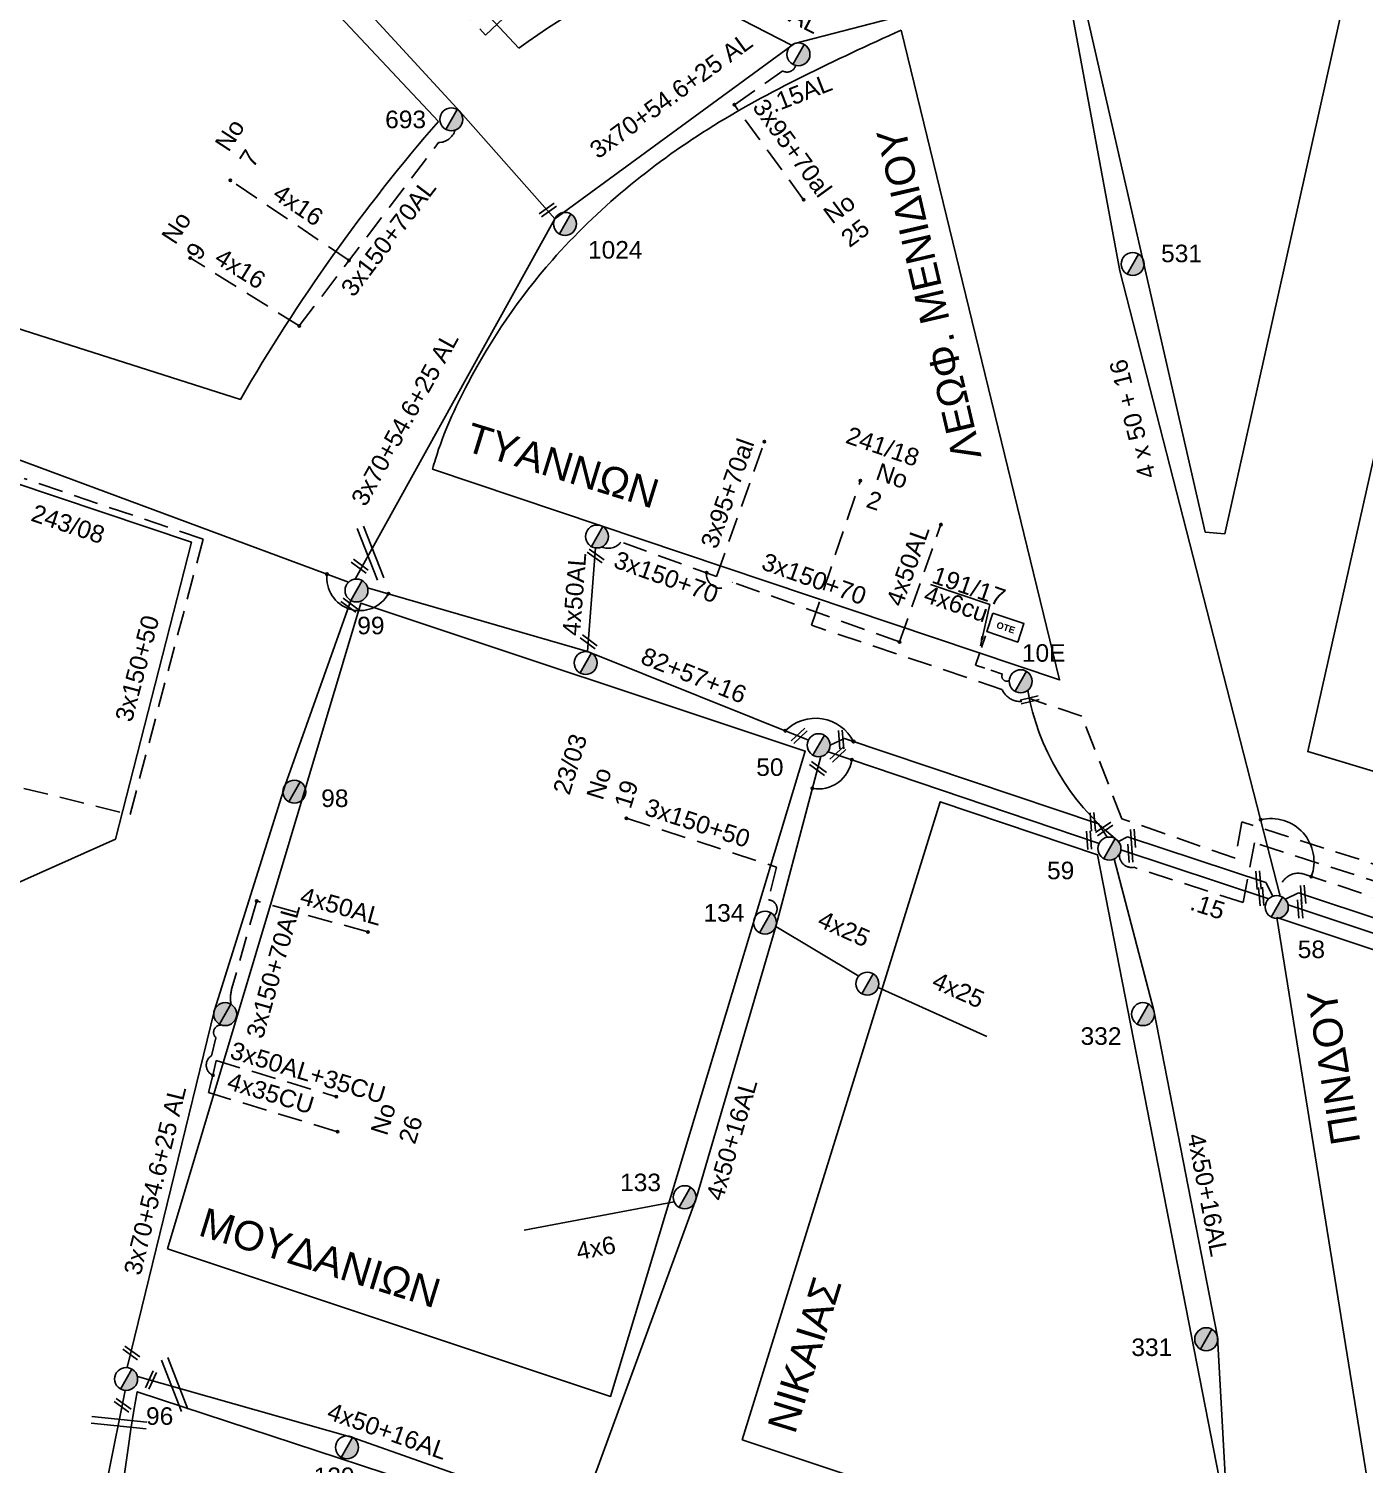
# Model space of a CAD drawing. Header units: millimetres. Extents: x 1091 to 3521, y 1177 to 2968.
# Drawn here: x 1618.6 to 1755.6, y 2172.8 to 2320.1 of the extents above; entities that cross this region are included whole.
import ezdxf
from ezdxf.enums import TextEntityAlignment as Align

# ---------------------------------------------------------------- set-up
doc = ezdxf.new("R2010")
doc.units = ezdxf.units.MM
doc.linetypes.add('DASHED', pattern=[19.05, 12.7, -6.35])
for name, color, linetype, lineweight in [('3x150+50', 7, 'Continuous', 30), ('3x150+70', 7, 'Continuous', 30), ('3x95+70al', 7, 'DASHED', 30), ('4x16', 7, 'Continuous', 30), ('4x35CU', 7, 'DASHED', 30), ('4x50+16_5', 7, 'Continuous', 30), ('4x6', 7, 'SYN_LINE', 30), ('82+57+16', 7, 'Continuous', 30), ('Άγνωστα', 7, 'Continuous', 30), ('Γυμνά εναέρια ΧΤ (3Φ) 4x50AL', 7, 'Continuous', 30), ('Γυμνά εναέρια ΧΤ και ΦΟΠ (3Φ)   4x50+16AL', 7, 'Continuous', 30), ('Εναέρια παροχή ΧΤ 4x25', 7, 'SYN_LINE', 30), ('Καλωδια Χ.Τ. 3x50+35', 7, 'Continuous', 30), ('Καλώδια ΧΤ   3x150+50CU', 7, 'DASHED', 30), ('Καλώδια ΧΤ   3x150+70AL', 7, 'DASHED', 30), ('Συνεστραμμένα ΧΤ   3x70+54.6+25 AL', 7, 'SYN_LINE', 30), ('Υπόγεια Καλώδια Δικτύου ΧΤ   .15', 7, 'DASHED', 30), ('Υπόγεια καλώδια Παροχών ΧΤ   4x50AL', 7, 'DASHED', 30), ('Υπόγεια καλώδια Παροχών ΧΤ   4x6', 7, 'DASHED', 30)]:
    doc.layers.add(name, color=color, linetype=linetype, lineweight=lineweight)
for name, color, linetype in [('Pillar OTE', 7, 'Continuous'), ('TEXT ΚΑΛΩΔΙΩΝ', 7, 'Continuous'), ('ΑΓΝΩΣΤΟ ΕΝΑΕΡΙΟ ΚΑΛΩΔΙΟ', 7, 'Continuous'), ('Επιγραφές - Σχήματα', 7, 'Continuous'), ('Μηχανική τομή', 7, 'Continuous'), ('Στύλος Ξύλινος', 7, 'Continuous'), ('Στύλος Ξύλινος @ 1', 7, 'Continuous'), ('Στύλος ΦΜ', 7, 'Continuous'), ('Στύλος ΦΜ @ 1', 7, 'Continuous'), ('Συνδέσεις', 7, 'Continuous'), ('Τομή', 7, 'Continuous'), ('Υπόβαθρο ΔΕΗ', 7, 'Continuous')]:
    doc.layers.add(name, color=color, linetype=linetype)
doc.styles.add('arial', font='arial.ttf')
doc.styles.get("Standard").update_dxf_attribs({"font": 'arial.ttf', "height": 1.8})
doc.linetypes.add('SYN_LINE', pattern='A,0.5,-0.0001,["/\\/\\/\\/",Standard,S=0.1,R=0,X=0,Y=-0.05],-0.25', length=0.7501)
doc.dimstyles.new('ISO-25', dxfattribs={"dimtxt": 2.5, "dimasz": 2.5, "dimexe": 1.25, "dimexo": 0.625, "dimtad": 1, "dimtxsty": 'Standard', "dimcen": 2.5, "dimadec": 0, "dimazin": 0, "dimtfac": 1, "dimtmove": 0, "dimatfit": 3, "dimfxl": 1, "dimarcsym": 0})

# ---------------------------------------------------------------- blocks, each defined once
blk = doc.blocks.new('ΥΠΑΡΧΩΝ ΞΥΛΙΝΟΣ ΣΤΥΛΟΣ')
at = {"layer": 'Στύλος Ξύλινος'}
h = blk.add_hatch(color=7, dxfattribs=at)
h.paths.add_polyline_path([(-2.62, 0, 0.270008), (-1.29, -2.28), (1.3, 2.27, 0.576266)])
h.paths.add_polyline_path([(-1.29, -2.28, 0.574793), (2.62, 0, 0.268822), (1.3, 2.27)])
at = {"layer": 'Στύλος Ξύλινος', "color": 7}
blk.add_line((-1.29, -2.28), (1.3, 2.27), dxfattribs=at)
blk.add_circle((0, 0), 2.62, dxfattribs=at)
at = {"layer": 'Στύλος Ξύλινος', "color": 1, "flags": 4}
for tag, p in [('ΑΡΙΘΜΟΣ', (-4.91, 8.6)), ('ΤΥΠΟΣ', (-4.85, 3.39))]:
    blk.add_attdef(tag, p, '', height=4, dxfattribs=at)
blk = doc.blocks.new('ΥΠΑΡΧΩΝ ΤΣΙΜΕΝΤΕΝΙΟΣ ΣΤΥΛΟΣ')
at = {"layer": 'Στύλος ΦΜ'}
blk.add_hatch(color=7, dxfattribs=at).paths.add_polyline_path([(-1.29, -2.28, 0.574793), (2.62, 0, 0.268822), (1.3, 2.27)])
at = {"layer": 'Στύλος ΦΜ', "color": 7}
blk.add_line((-1.29, -2.28), (1.3, 2.27), dxfattribs=at)
blk.add_circle((0, 0), 2.62, dxfattribs=at)
at = {"layer": 'Στύλος ΦΜ', "flags": 4}
for tag, p in [('ΑΡΙΘΜΟΣ', (-4.68, 8.05)), ('ΤΥΠΟΣ', (-4.91, 3.03))]:
    blk.add_attdef(tag, p, '', height=4, dxfattribs=at)
blk = doc.blocks.new('_ΣΥΝΔΕΣΗ')
at = {"layer": 'Συνδέσεις', "linetype": 'SYN_LINE', "ltscale": 40}
blk.add_hatch(color=256, dxfattribs=at).paths.add_polyline_path([(0.5, -0.01, 1), (-0.5, -0.01, 1)])
at = {"layer": 'Συνδέσεις'}
blk.add_circle((0, -0.01), 0.5, dxfattribs=at)
blk = doc.blocks.new('ΤΟΜΗ')
at = {"layer": 'Τομή', "ltscale": 40}
for p, q in [((11.33, -0.65), (-11.4, -0.65)), ((11.33, -3.42), (-11.4, -3.42))]:
    blk.add_line(p, q, dxfattribs=at)
blk = doc.blocks.new('ΜΗΧΑΝΙΚΗ ΤΟΜΗ')
at = {"layer": 'Μηχανική τομή', "ltscale": 40}
for p, q in [((-3.79, 1.21), (3.79, 1.21)), ((3.79, -0.34), (-3.79, -0.34))]:
    blk.add_line(p, q, dxfattribs=at)
blk = doc.blocks.new('PILLAR ΟΤΕ')
at = {"layer": 'Pillar OTE', "ltscale": 40}
blk.add_lwpolyline([(-3.31, 2.02), (3.39, 2.02), (3.39, -1.99), (-3.31, -1.99)], close=True, dxfattribs=at)
at = {"layer": 'Pillar OTE', "insert": (-1.81, 0.71), "char_height": 1.3575, "width": 109.961, "attachment_point": 1}
blk.add_mtext('{\\fArial|b1|i0|c161|p34;OTE}', dxfattribs=at)

msp = doc.modelspace()

# ---------------------------------------------------------------- linework, layer by layer
at = {"layer": '3x150+50', "color": 27, "linetype": 'DASHED', "lineweight": -3, "ltscale": 0.2}
msp.add_lwpolyline([(1610.68, 2244), (1628.98, 2239.5), (1636.47, 2267.74), (1618.11, 2273.98, -1.076801), (1616.12, 2274.46, 2.722857)], format="xyb", dxfattribs=at)
at = {"layer": '3x150+50', "color": 133, "linetype": 'DASHED', "lineweight": -3, "ltscale": 0.2}
msp.add_lwpolyline([(1679.9, 2239.12), (1695.29, 2234.11), (1694.47, 2230.74, -0.673089), (1695.05, 2229.12, 2.773497)], format="xyb", dxfattribs=at)
at = {"layer": '3x150+70', "color": 27, "linetype": 'DASHED', "lineweight": -3, "ltscale": 0.2}
msp.add_lwpolyline([(1689.15, 2263.93), (1679.33, 2267.45, -0.35224), (1677.39, 2266.96)], format="xyb", dxfattribs=at)
msp.add_lwpolyline([(1707.91, 2257.21), (1690.77, 2263.35)], dxfattribs=at)
msp.add_arc((1689.57, 2264.17), 1.46, 174.727, 325.8602, dxfattribs=at)
at = {"layer": '3x95+70al', "color": 85, "lineweight": -3, "ltscale": 0.2}
msp.add_lwpolyline([(1698.08, 2302.57), (1690.98, 2312.31)], dxfattribs=at)
at = {"layer": '3x95+70al', "color": 27, "lineweight": -3, "ltscale": 0.2}
msp.add_lwpolyline([(1689.15, 2263.93), (1694.05, 2277.75)], dxfattribs=at)
at = {"layer": '4x16', "color": 85, "linetype": 'DASHED', "lineweight": -3, "ltscale": 0.2}
for points in [[(1651.45, 2296.34), (1639.27, 2304.56)], [(1646.34, 2289.62), (1635.15, 2296.6)]]:
    msp.add_lwpolyline(points, dxfattribs=at)
at = {"layer": '4x35CU', "color": 27, "lineweight": -3, "ltscale": 0.2}
msp.add_lwpolyline([(1650.26, 2206.96), (1637.03, 2210.97), (1637.48, 2212.74)], dxfattribs=at)
at = {"layer": '4x50+16_5', "color": 5, "lineweight": -3, "ltscale": 0.1}
msp.add_lwpolyline([(1746.97, 2231.14), (1730.53, 2295.28), (1725.16, 2324.31)], dxfattribs=at)
at = {"layer": '4x6', "color": 85, "linetype": 'SYN_LINE', "lineweight": -3, "ltscale": 15}
msp.add_lwpolyline([(1684.79, 2199.78), (1669.42, 2196.87)], dxfattribs=at)
at = {"layer": '82+57+16', "color": 27, "lineweight": -3, "ltscale": 0.1}
msp.add_lwpolyline([(1653.35, 2262.77), (1675.9, 2256.21), (1698.57, 2247.14)], dxfattribs=at)
at = {"layer": 'ΑΓΝΩΣΤΟ ΕΝΑΕΡΙΟ ΚΑΛΩΔΙΟ', "color": 85, "lineweight": -3, "ltscale": 0.1}
msp.add_lwpolyline([(1672.55, 2300.62), (1662.87, 2311.54), (1647.81, 2327.96), (1620.77, 2354.91)], dxfattribs=at)
at = {"layer": 'ΑΓΝΩΣΤΟ ΕΝΑΕΡΙΟ ΚΑΛΩΔΙΟ', "color": 27, "lineweight": -3, "ltscale": 0.1}
msp.add_lwpolyline([(1581.43, 2286.93), (1616.04, 2276.46), (1651.4, 2263.33)], dxfattribs=at)
at = {"layer": 'ΑΓΝΩΣΤΟ ΕΝΑΕΡΙΟ ΚΑΛΩΔΙΟ', "color": 85, "linetype": 'SYN_LINE', "lineweight": -3, "ltscale": 13}
for points in [[(1700.59, 2245.94), (1728.39, 2236.53)], [(1747.78, 2230.23), (1757.96, 2226.84)]]:
    msp.add_lwpolyline(points, dxfattribs=at)
at = {"layer": 'ΑΓΝΩΣΤΟ ΕΝΑΕΡΙΟ ΚΑΛΩΔΙΟ', "color": 27, "linetype": 'SYN_LINE', "lineweight": -3, "ltscale": 15}
for points in [[(1700.8, 2246.62), (1702.27, 2247.3), (1728.33, 2238.55), (1729.22, 2237.17)], [(1731.32, 2237.22), (1730.39, 2236.72)], [(1745.48, 2232.53), (1746.23, 2231.13)], [(1748.85, 2231.47), (1747.5, 2230.8)]]:
    msp.add_lwpolyline(points, dxfattribs=at)
at = {"layer": 'ΑΓΝΩΣΤΟ ΕΝΑΕΡΙΟ ΚΑΛΩΔΙΟ', "color": 27, "linetype": 'SYN_LINE', "lineweight": -3, "ltscale": 10}
msp.add_lwpolyline([(1731.32, 2237.22), (1745.48, 2232.53)], dxfattribs=at)
at = {"layer": 'ΑΓΝΩΣΤΟ ΕΝΑΕΡΙΟ ΚΑΛΩΔΙΟ', "color": 85, "linetype": 'SYN_LINE', "lineweight": -3, "ltscale": 10}
msp.add_lwpolyline([(1730.62, 2235.88), (1745.79, 2230.85)], dxfattribs=at)
at = {"layer": 'ΑΓΝΩΣΤΟ ΕΝΑΕΡΙΟ ΚΑΛΩΔΙΟ', "color": 27, "linetype": 'SYN_LINE', "lineweight": -3, "ltscale": 12}
msp.add_lwpolyline([(1748.85, 2231.47), (1757.82, 2228.49)], dxfattribs=at)
at = {"layer": 'ΑΓΝΩΣΤΟ ΕΝΑΕΡΙΟ ΚΑΛΩΔΙΟ', "color": 27, "linetype": 'SYN_LINE', "lineweight": -3, "ltscale": 10}
msp.add_arc((1745.87, 2256.62), 25.18, 190.0096, 231.0315, dxfattribs=at)
at = {"layer": 'Γυμνά εναέρια ΧΤ (3Φ) 4x50AL', "color": 27, "lineweight": -3, "ltscale": 0.1}
msp.add_lwpolyline([(1675.9, 2256.21), (1676.74, 2266.85)], dxfattribs=at)
at = {"layer": 'Γυμνά εναέρια ΧΤ (3Φ) 4x50AL', "color": 133, "lineweight": -3, "ltscale": 0.1}
msp.add_lwpolyline([(1628.47, 2180.42), (1625, 2163.03), (1624.66, 2136.46), (1629.91, 2106.83)], dxfattribs=at)
at = {"layer": 'Γυμνά εναέρια ΧΤ και ΦΟΠ (3Φ)   4x50+16AL', "color": 85, "lineweight": -3, "ltscale": 0.1}
for points in [[(1675.35, 2168.18), (1687.05, 2200.1), (1695.23, 2228.01), (1699.84, 2245.45)], [(1674.05, 2167.74), (1651.81, 2175.6), (1629.73, 2181.86)]]:
    msp.add_lwpolyline(points, dxfattribs=at)
at = {"layer": 'Γυμνά εναέρια ΧΤ και ΦΟΠ (3Φ)   4x50+16AL', "color": 2, "lineweight": -3, "ltscale": 0.1}
msp.add_lwpolyline([(1742.77, 2145.76), (1740.53, 2185.92), (1734.01, 2219.4), (1729.94, 2234.95)], dxfattribs=at)
at = {"layer": 'Εναέρια παροχή ΧΤ 4x25', "color": 133, "linetype": 'SYN_LINE', "lineweight": -3, "ltscale": 13}
msp.add_lwpolyline([(1695.23, 2228.01), (1703.73, 2222.92)], dxfattribs=at)
at = {"layer": 'Εναέρια παροχή ΧΤ 4x25', "color": 133, "linetype": 'SYN_LINE', "lineweight": -3, "ltscale": 15}
msp.add_lwpolyline([(1705.73, 2221.76), (1716.86, 2216.73)], dxfattribs=at)
at = {"layer": 'Καλωδια Χ.Τ. 3x50+35', "color": 27, "linetype": 'DASHED', "lineweight": -3, "ltscale": 0.2}
msp.add_lwpolyline([(1637.48, 2212.74), (1637.81, 2214.25), (1650.14, 2210.55)], dxfattribs=at)
at = {"layer": 'Καλώδια ΧΤ   3x150+50CU', "lineweight": -3, "ltscale": 0.2}
msp.add_lwpolyline([(1781.01, 2221.4, 0.667836), (1780.47, 2226.77), (1743.05, 2238.75), (1742.35, 2235.01), (1730.74, 2239.06), (1726.61, 2249.58), (1721.37, 2251.35, -0.444153), (1718.43, 2252.34), (1698.9, 2258.91), (1703.9, 2273.76)], format="xyb", dxfattribs=at)
at = {"layer": 'Καλώδια ΧΤ   3x150+70AL', "color": 85, "lineweight": -3, "ltscale": 0.2}
msp.add_lwpolyline([(1646.34, 2289.62), (1660.63, 2308.43, 0.320659), (1662.33, 2309.7, -26.411537)], format="xyb", dxfattribs=at)
at = {"layer": 'Καλώδια ΧΤ   3x150+70AL', "color": 2, "lineweight": -3, "ltscale": 0.2}
msp.add_lwpolyline([(1780.03, 2221.73, 0.461142), (1779.97, 2225.2), (1744.32, 2236.61)], format="xyb", dxfattribs=at)
at = {"layer": 'Καλώδια ΧΤ   3x150+70AL', "color": 5, "lineweight": -3, "ltscale": 0.2}
msp.add_lwpolyline([(1778.04, 2222.4, 0.53355), (1777, 2224.27), (1749.42, 2233.38, 0.585736), (1746.97, 2231.14, -3.34799)], format="xyb", dxfattribs=at)
at = {"layer": 'Καλώδια ΧΤ   3x150+70AL', "color": 27, "lineweight": -3, "ltscale": 0.2}
for points in [[(1641.97, 2230.63), (1639.43, 2221.67, 0.106883), (1639.33, 2220.04, 2.602452)], [(1637.48, 2212.74, -0.599053), (1637.33, 2214.75), (1637.79, 2216.6, -0.696507), (1638.34, 2217.91, -2.161901)]]:
    msp.add_lwpolyline(points, format="xyb", dxfattribs=at)
at = {"layer": 'Συνεστραμμένα ΧΤ   3x70+54.6+25 AL', "color": 85, "linetype": 'SYN_LINE', "lineweight": -3, "ltscale": 15}
for points in [[(1652.07, 2263.65), (1672.55, 2300.62), (1697.14, 2318.58), (1723.71, 2325.51)], [(1696.84, 2318.42), (1684.2, 2324.95)]]:
    msp.add_lwpolyline(points, dxfattribs=at)
at = {"layer": 'Συνεστραμμένα ΧΤ   3x70+54.6+25 AL', "color": 27, "lineweight": -3, "ltscale": 15}
msp.add_lwpolyline([(1628.7, 2182.76), (1637.64, 2219.44), (1644.88, 2242.52), (1651.63, 2261.45)], dxfattribs=at)
at = {"layer": 'Υπόβαθρο ΔΕΗ', "lineweight": -3, "ltscale": 0.1}
for points in [[(1668.85, 2318.1), (1636.7, 2352.54, -0.086281), (1693.64, 2376.48), (1703.49, 2334.23, 0.093414), (1668.85, 2318.1, 51.801802)], [(1660.61, 2310.61), (1627.61, 2345.73, 0.076265), (1595.79, 2296.26), (1640.3, 2282.09, -0.0474), (1660.61, 2310.61, 5.179007)], [(1589.53, 2282.79), (1635.3, 2267.43), (1627.48, 2236.97), (1599.76, 2224.6), (1575.95, 2232.59, -0.034136), (1589.53, 2282.79, 1.658563)], [(1629.12, 2118.2), (1675.29, 2132.64), (1673.46, 2165.9), (1629.72, 2180.28, 0.0842), (1629.12, 2118.2, 0.96683)]]:
    msp.add_lwpolyline(points, format="xyb", dxfattribs=at)
for points in [[(1739.26, 2268.45), (1741.29, 2268.29), (1753.74, 2324.03), (1726.52, 2324.27)], [(1632.82, 2194.96), (1678.27, 2179.81), (1698.25, 2245.99), (1652.65, 2261.17)], [(1691.76, 2175.36), (1712.1, 2240.81), (1728.24, 2235.36), (1741.83, 2165.68), (1734.64, 2161.04)], [(1768.63, 2069.01), (1757.17, 2074.2), (1757.92, 2158.77), (1746.64, 2228.92), (1814.88, 2206.16)]]:
    msp.add_lwpolyline(points, close=True, dxfattribs=at)
msp.add_lwpolyline([(1780.35, 2236.77), (1749.79, 2245.96), (1767.14, 2323.19, -0.041847), (1807.12, 2317.79)], format="xyb", close=True, dxfattribs=at)
for points in [[(1708.09, 2319.98), (1724.34, 2253.3), (1660, 2274.94)], [(1711.09, 2263.08), (1717.18, 2261.03)]]:
    msp.add_lwpolyline(points, dxfattribs=at)
at = {"layer": 'Υπόβαθρο ΔΕΗ', "lineweight": -3}
for centre, radius, start, end in [((1652.54, 2263.78), 3.37, 173.6727, 331.0673), ((1699.29, 2244.96), 4.41, 27.4214, 134.6483), ((1699.59, 2245.58), 3.46, 259.7234, 352.3962), ((1746.02, 2234.67), 4.42, 339.6129, 103.7931)]:
    msp.add_arc(centre, radius, start, end, dxfattribs=at)
at = {"layer": 'Υπόβαθρο ΔΕΗ', "lineweight": -3, "ltscale": 0.1}
msp.add_spline([(1708.09, 2319.98), (1688.27, 2309.81), (1672.31, 2296.38), (1663.63, 2283.73), (1660.31, 2275.97), (1660, 2274.94)], degree=3, dxfattribs=at)
at = {"layer": 'Υπόγεια Καλώδια Δικτύου ΧΤ   .15', "color": 85, "lineweight": -3, "ltscale": 0.2}
msp.add_lwpolyline([(1690.98, 2312.31), (1695.93, 2315.78, 0.494291), (1697.25, 2316.34)], format="xyb", dxfattribs=at)
at = {"layer": 'Υπόγεια Καλώδια Δικτύου ΧΤ   .15', "color": 2, "lineweight": -3, "ltscale": 0.2}
msp.add_lwpolyline([(1744.32, 2236.61), (1743.18, 2230.46), (1731.95, 2234.09, -0.506752), (1730.49, 2235.47)], format="xyb", dxfattribs=at)
at = {"layer": 'Υπόγεια καλώδια Παροχών ΧΤ   4x50AL', "color": 27, "lineweight": -3, "ltscale": 0.2}
for points in [[(1707.91, 2257.21), (1712.16, 2269.25)], [(1653.38, 2227.45), (1641.97, 2230.63)]]:
    msp.add_lwpolyline(points, dxfattribs=at)
at = {"layer": 'Υπόγεια καλώδια Παροχών ΧΤ   4x6', "color": 85, "linetype": 'DASHED', "lineweight": -3, "ltscale": 0.2}
msp.add_lwpolyline([(1658.84, 2326.35, 0.863432), (1659.65, 2325.67), (1665.44, 2319.46), (1667.47, 2321.35)], format="xyb", dxfattribs=at)
at = {"layer": 'Υπόγεια καλώδια Παροχών ΧΤ   4x6', "color": 27, "lineweight": -3, "ltscale": 0.1}
msp.add_lwpolyline([(1719.17, 2253.26, -0.787098), (1718.48, 2253.9), (1715.71, 2254.83), (1716.93, 2258.44)], format="xyb", dxfattribs=at)

# ---------------------------------------------------------------- block references
at = {"layer": 'Pillar OTE', "xscale": 0.4999999999999999, "yscale": 0.4999999999999999, "zscale": 0.4999999999999999, "rotation": 341.4039941339028}
msp.add_blockref('PILLAR ΟΤΕ', (1718.75, 2258.68), dxfattribs=at)
at = {"layer": 'Μηχανική τομή', "lineweight": -3}
for p, xscale, yscale, zscale, rotation in [((1671.77, 2301.61), 0.2499999999999674, 0.2499999999999674, 0.2499999999999674, 215.3809934212022), ((1676.68, 2265.93), 0.2499999999999675, 0.2499999999999675, 0.2499999999999675, 324.0160421484449), ((1652.48, 2264.89), 0.2499999999999675, 0.2499999999999675, 0.2499999999999675, 324.0160421484449), ((1651.42, 2260.88), 0.2499999999999675, 0.2499999999999675, 0.2499999999999675, 324.0160421484449), ((1675.97, 2257.12), 0.2499999999999675, 0.2499999999999675, 0.2499999999999675, 324.0160421484449), ((1721.29, 2251.15), 0.2499999999999676, 0.2499999999999676, 0.2499999999999676, 13.09147621963211), ((1697.7, 2247.49), 0.2499999999999675, 0.2499999999999675, 0.2499999999999675, 42.61600691633571), ((1702.03, 2247.19), 0.2499999999999676, 0.2499999999999676, 0.2499999999999676, 94.5802762372148), ((1701.67, 2245.58), 0.2499999999999675, 0.2499999999999675, 0.2499999999999675, 42.61600691633571), ((1699.49, 2244.13), 0.2499999999999675, 0.2499999999999675, 0.2499999999999675, 324.0160421484449), ((1727.85, 2238.75), 0.2499999999999676, 0.2499999999999676, 0.2499999999999676, 94.5802762372148), ((1728.98, 2237.93), 0.2499999999999676, 0.2499999999999676, 0.2499999999999676, 34.05996038867396), ((1727.46, 2236.87), 0.2499999999999676, 0.2499999999999676, 0.2499999999999676, 94.5802762372148), ((1731.98, 2237.04), 0.2499999999999676, 0.2499999999999676, 0.2499999999999676, 94.5802762372148), ((1731.7, 2235.55), 0.2499999999999676, 0.2499999999999676, 0.2499999999999676, 94.5802762372148), ((1744.84, 2232.78), 0.2499999999999676, 0.2499999999999676, 0.2499999999999676, 94.5802762372148), ((1745.13, 2231.1), 0.2499999999999676, 0.2499999999999676, 0.2499999999999676, 94.5802762372148), ((1749.43, 2231.31), 0.2499999999999676, 0.2499999999999676, 0.2499999999999676, 94.5802762372148), ((1749.12, 2229.82), 0.2499999999999676, 0.2499999999999676, 0.2499999999999676, 94.5802762372148), ((1629.04, 2184.17), 0.2499999999999675, 0.2499999999999675, 0.2499999999999675, 324.0160421484449), ((1631.02, 2181.52), 0.2499999999999675, 0.2499999999999675, 0.2499999999999675, 245.5256361879686), ((1628.15, 2178.8), 0.2499999999999675, 0.2499999999999675, 0.2499999999999675, 324.0160421484449)]:
    msp.add_blockref('ΜΗΧΑΝΙΚΗ ΤΟΜΗ', p, dxfattribs=dict(at, xscale=xscale, yscale=yscale, zscale=zscale, rotation=rotation))
at = {"layer": 'Στύλος Ξύλινος @ 1', "lineweight": -3, "ltscale": 40}
ref = msp.add_blockref('ΥΠΑΡΧΩΝ ΞΥΛΙΝΟΣ ΣΤΥΛΟΣ', (1645.84, 2241.84), dxfattribs=dict(at, xscale=0.4499999999998181, yscale=0.4499999999998181, zscale=0.4499999999998181))
ref.add_attrib('ΤΥΠΟΣ', '98', (1648.59, 2240.27), dxfattribs={"layer": 'Στύλος Ξύλινος', "height": 1.8, "flags": 4})
at = {"layer": 'Στύλος Ξύλινος @ 1', "lineweight": -3, "ltscale": 40, "xscale": 0.4499999999998181, "yscale": 0.4499999999998181, "zscale": 0.4499999999998181}
msp.add_blockref('ΥΠΑΡΧΩΝ ΞΥΛΙΝΟΣ ΣΤΥΛΟΣ', (1638.74, 2219.02), dxfattribs=at)
at = {"layer": 'Στύλος Ξύλινος @ 1', "lineweight": -3, "ltscale": 40}
ref = msp.add_blockref('ΥΠΑΡΧΩΝ ΞΥΛΙΝΟΣ ΣΤΥΛΟΣ', (1739.38, 2185.67), dxfattribs=dict(at, xscale=0.4499999999998181, yscale=0.4499999999998181, zscale=0.4499999999998181))
ref.add_attrib('ΤΥΠΟΣ', '331', (1731.7, 2183.95), dxfattribs={"layer": 'Στύλος Ξύλινος', "height": 1.8, "flags": 4})
at = {"layer": 'Στύλος ΦΜ @ 1', "lineweight": -3, "ltscale": 40, "xscale": 0.4499999999998181, "yscale": 0.4499999999998181, "zscale": 0.4499999999998181}
for p in [(1697.55, 2317.48), (1676.89, 2268.02), (1675.72, 2255.05), (1704.62, 2222.14)]:
    msp.add_blockref('ΥΠΑΡΧΩΝ ΤΣΙΜΕΝΤΕΝΙΟΣ ΣΤΥΛΟΣ', p, dxfattribs=at)
at = {"layer": 'Στύλος ΦΜ @ 1', "lineweight": -3, "ltscale": 40}
ref = msp.add_blockref('ΥΠΑΡΧΩΝ ΤΣΙΜΕΝΤΕΝΙΟΣ ΣΤΥΛΟΣ', (1661.94, 2310.81), dxfattribs=dict(at, xscale=0.4499999999998181, yscale=0.4499999999998181, zscale=0.4499999999998181))
ref.add_attrib('ΤΥΠΟΣ', '693', (1655.15, 2309.91), dxfattribs={"layer": 'Στύλος ΦΜ', "height": 1.8, "flags": 4})
ref = msp.add_blockref('ΥΠΑΡΧΩΝ ΤΣΙΜΕΝΤΕΝΙΟΣ ΣΤΥΛΟΣ', (1673.6, 2300.09), dxfattribs=dict(at, xscale=0.4499999999998181, yscale=0.4499999999998181, zscale=0.4499999999998181))
ref.add_attrib('ΤΥΠΟΣ', '1024', (1675.96, 2296.53), dxfattribs={"layer": 'Στύλος ΦΜ', "height": 1.8, "flags": 4})
ref = msp.add_blockref('ΥΠΑΡΧΩΝ ΤΣΙΜΕΝΤΕΝΙΟΣ ΣΤΥΛΟΣ', (1731.84, 2295.97), dxfattribs=dict(at, xscale=0.4499999999998181, yscale=0.4499999999998181, zscale=0.4499999999998181))
ref.add_attrib('ΤΥΠΟΣ', '531', (1734.75, 2296.16), dxfattribs={"layer": 'Στύλος ΦΜ', "height": 1.8, "flags": 4})
ref = msp.add_blockref('ΥΠΑΡΧΩΝ ΤΣΙΜΕΝΤΕΝΙΟΣ ΣΤΥΛΟΣ', (1652.21, 2262.48), dxfattribs=dict(at, xscale=0.4499999999998181, yscale=0.4499999999998181, zscale=0.4499999999998181))
ref.add_attrib('ΤΥΠΟΣ', '99', (1652.29, 2257.99), dxfattribs={"layer": 'Στύλος ΦΜ', "height": 1.8, "flags": 4})
ref = msp.add_blockref('ΥΠΑΡΧΩΝ ΤΣΙΜΕΝΤΕΝΙΟΣ ΣΤΥΛΟΣ', (1720.35, 2253.17), dxfattribs=dict(at, xscale=0.4499999999998181, yscale=0.4499999999998181, zscale=0.4499999999998181))
ref.add_attrib('ΤΥΠΟΣ', '10Ε', (1720.47, 2255.17), dxfattribs={"layer": 'Στύλος ΦΜ', "height": 1.8, "flags": 4})
ref = msp.add_blockref('ΥΠΑΡΧΩΝ ΤΣΙΜΕΝΤΕΝΙΟΣ ΣΤΥΛΟΣ', (1699.62, 2246.61), dxfattribs=dict(at, xscale=0.4499999999998181, yscale=0.4499999999998181, zscale=0.4499999999998181))
ref.add_attrib('ΤΥΠΟΣ', '50', (1693.22, 2243.46), dxfattribs={"layer": 'Στύλος ΦΜ', "height": 1.8, "flags": 4})
ref = msp.add_blockref('ΥΠΑΡΧΩΝ ΤΣΙΜΕΝΤΕΝΙΟΣ ΣΤΥΛΟΣ', (1729.45, 2236.01), dxfattribs=dict(at, xscale=0.4499999999998181, yscale=0.4499999999998181, zscale=0.4499999999998181))
ref.add_attrib('ΤΥΠΟΣ', '59', (1723.05, 2232.86), dxfattribs={"layer": 'Στύλος ΦΜ', "height": 1.8, "flags": 4})
ref = msp.add_blockref('ΥΠΑΡΧΩΝ ΤΣΙΜΕΝΤΕΝΙΟΣ ΣΤΥΛΟΣ', (1746.62, 2230.01), dxfattribs=dict(at, xscale=0.4499999999998181, yscale=0.4499999999998181, zscale=0.4499999999998181))
ref.add_attrib('ΤΥΠΟΣ', '58', (1748.77, 2224.77), dxfattribs={"layer": 'Στύλος ΦΜ', "height": 1.8, "flags": 4})
ref = msp.add_blockref('ΥΠΑΡΧΩΝ ΤΣΙΜΕΝΤΕΝΙΟΣ ΣΤΥΛΟΣ', (1694.12, 2228.4), dxfattribs=dict(at, xscale=0.4499999999998181, yscale=0.4499999999998181, zscale=0.4499999999998181))
ref.add_attrib('ΤΥΠΟΣ', '134', (1687.81, 2228.51), dxfattribs={"layer": 'Στύλος ΦΜ', "height": 1.8, "flags": 4})
ref = msp.add_blockref('ΥΠΑΡΧΩΝ ΤΣΙΜΕΝΤΕΝΙΟΣ ΣΤΥΛΟΣ', (1732.89, 2219.02), dxfattribs=dict(at, xscale=0.4499999999998181, yscale=0.4499999999998181, zscale=0.4499999999998181))
ref.add_attrib('ΤΥΠΟΣ', '332', (1726.49, 2215.87), dxfattribs={"layer": 'Στύλος ΦΜ', "height": 1.8, "flags": 4})
ref = msp.add_blockref('ΥΠΑΡΧΩΝ ΤΣΙΜΕΝΤΕΝΙΟΣ ΣΤΥΛΟΣ', (1685.88, 2200.24), dxfattribs=dict(at, xscale=0.4499999999998181, yscale=0.4499999999998181, zscale=0.4499999999998181))
ref.add_attrib('ΤΥΠΟΣ', '133', (1679.25, 2200.86), dxfattribs={"layer": 'Στύλος ΦΜ', "height": 1.8, "flags": 4})
ref = msp.add_blockref('ΥΠΑΡΧΩΝ ΤΣΙΜΕΝΤΕΝΙΟΣ ΣΤΥΛΟΣ', (1628.58, 2181.59), dxfattribs=dict(at, xscale=0.4499999999998181, yscale=0.4499999999998181, zscale=0.4499999999998181))
ref.add_attrib('ΤΥΠΟΣ', '96', (1630.62, 2176.89), dxfattribs={"layer": 'Στύλος ΦΜ', "height": 1.8, "flags": 4})
ref = msp.add_blockref('ΥΠΑΡΧΩΝ ΤΣΙΜΕΝΤΕΝΙΟΣ ΣΤΥΛΟΣ', (1651.23, 2174.58), dxfattribs=dict(at, xscale=0.4499999999998181, yscale=0.4499999999998181, zscale=0.4499999999998181))
ref.add_attrib('ΤΥΠΟΣ', '129', (1647.82, 2170.71), dxfattribs={"layer": 'Στύλος ΦΜ', "height": 1.8, "flags": 4})
at = {"layer": 'Συνδέσεις', "lineweight": -3, "xscale": 0.25, "yscale": 0.25, "zscale": 0.25}
for p in [(1690.98, 2312.32), (1639.27, 2304.57), (1698.08, 2302.57), (1635.15, 2296.6), (1651.45, 2296.34), (1646.34, 2289.62), (1694.05, 2277.75), (1703.9, 2273.76), (1712.16, 2269.25), (1649.18, 2264.16), (1688.12, 2264.3), (1655.49, 2262.15), (1707.92, 2257.21), (1696.19, 2248.09), (1703.2, 2246.99), (1703.02, 2245.12), (1698.97, 2242.18), (1679.9, 2239.12), (1744.97, 2238.97), (1750.16, 2233.14), (1641.97, 2230.64), (1653.38, 2227.46), (1637.48, 2212.74), (1650.14, 2210.55), (1650.27, 2206.96)]:
    msp.add_blockref('_ΣΥΝΔΕΣΗ', p, dxfattribs=at)
at = {"layer": 'Τομή', "lineweight": -3, "xscale": 0.2499999999999996, "yscale": 0.2499999999999996, "zscale": 0.2499999999999996}
for p, rotation in [((1653.17, 2266.13), 111.4693806847845), ((1633.08, 2180.84), 111.4693806847845), ((1627.78, 2176.61), 174.234746743335)]:
    msp.add_blockref('ΤΟΜΗ', p, dxfattribs=dict(at, rotation=rotation))

# ---------------------------------------------------------------- texts
at = {"lineweight": -3, "ltscale": 40, "char_height": 3, "width": 64.8866, "attachment_point": 1, "style": 'arial'}
for s, insert, rotation in [('ΛΕΩΦ. ΜΕΝΙΔΙΟΥ', (1713.42, 2275.54), 103.0942), ('TYANNΩΝ', (1664.05, 2279.74), 342.8215), ('ΠΙΝΔΟΥ', (1752.24, 2205.4), 99.115), ('ΜΟΥΔΑΝΙΩΝ', (1636.74, 2199.23), 342.8215), ('ΝΙΚΑΙΑΣ', (1694.32, 2176.72), 72.8235)]:
    msp.add_mtext(s, dxfattribs=dict(at, insert=insert, rotation=rotation))
at = {"layer": 'TEXT ΚΑΛΩΔΙΩΝ', "lineweight": -3, "ltscale": 0.1, "style": 'arial'}
for s, rotation, p in [(' 3x70+54.6+25 AL', 332.6639, (1690.44, 2325.04)), (' 3x70+54.6+25 AL', 36.1382, (1684.19, 2313.06)), (' .15AL', 21.2575, (1697.46, 2313.39)), ('3x95+70al', 306.0897, (1696.92, 2307.88)), ('4x16', 325.9447, (1646.24, 2302.03)), ('3x150+70AL', 52.7808, (1655.48, 2298.67)), ('4x16', 328.075, (1640.3, 2295.51)), (' 3x70+54.6+25 AL', 61.0274, (1656.99, 2279.8)), (' 4 x 50 + 16', 104.2502, (1731.9, 2279.72)), ('3x95+70al', 70.5051, (1690.26, 2272.44)), (' 4x50AL', 70.5737, (1708.65, 2264.71)), (' 4x50AL', 85.4497, (1674.53, 2261.76)), ('3x150+70', 340.2936, (1683.99, 2263.87)), ('3x150+70', 340.2936, (1699.16, 2263.68)), ('3x150+50', 75.1625, (1629.71, 2254.49)), ('82+57+16', 338.2013, (1686.82, 2253.78)), ('3x150+50', 341.9689, (1687.2, 2238.64)), (' 4x50AL', 344.4273, (1650.31, 2230.18)), ('3x150+70AL', 74.1846, (1643.66, 2223.46)), ('.15', 341.8698, (1739.54, 2230.08)), (' 4x25', 335.6786, (1701.91, 2227.93)), (' 4x25', 335.6786, (1713.64, 2221.65)), (' 3x50AL+35CU', 343.2891, (1646.9, 2213.13)), ('4x35CU', 343.1514, (1643.42, 2210.91)), (' 3x70+54.6+25 AL', 76.2975, (1631.45, 2201.64)), ('4x50+16AL', 73.6608, (1690.7, 2206.15)), ('4x50+16AL', 281.0265, (1739.53, 2200.49)), ('4x6', 10.7147, (1676.77, 2195.04)), ('4x50+16AL', 340.5207, (1655.39, 2176.25))]:
    msp.add_text(s, height=1.8, rotation=rotation, dxfattribs=at).set_placement(p, align=Align.MIDDLE_CENTER)
at = {"layer": 'Άγνωστα', "color": 7, "lineweight": -3}
note = msp.add_mtext_dynamic_manual_height_columns('No ', width=1.8, gutter_width=2.31, heights=[1.06, 0], dxfattribs=dict(at, insert=(1635.33, 2304.91), char_height=1.8, attachment_point=1, rotation=56.961))
for column, words in zip(note.columns.linked_columns, ['7']):
    column.text = words
note = msp.add_mtext_dynamic_manual_height_columns('No ', width=1.8, gutter_width=2.31, heights=[1.06, 0], dxfattribs=dict(at, insert=(1696.62, 2298.98), char_height=1.8, attachment_point=1, rotation=36.7838))
for column, words in zip(note.columns.linked_columns, ['25']):
    column.text = words
note = msp.add_mtext_dynamic_manual_height_columns('No ', width=1.8, gutter_width=2.31, heights=[1.06, 0], dxfattribs=dict(at, insert=(1629.85, 2295.4), char_height=1.8, attachment_point=1, rotation=56.961))
for column, words in zip(note.columns.linked_columns, ['9']):
    column.text = words
at = {"layer": 'Άγνωστα', "color": 7, "lineweight": -3, "char_height": 1.8, "attachment_point": 1}
for s, heights, insert, rotation in [('241/18', [1.06], (1702.86, 2279.36), 341), ('243/08', [0.0453], (1619.27, 2271.38), 341.5095)]:
    msp.add_mtext_dynamic_manual_height_columns(s, width=1.8, gutter_width=2.31, heights=heights, dxfattribs=dict(at, insert=insert, rotation=rotation))
at = {"layer": 'Άγνωστα', "color": 7, "lineweight": -3}
note = msp.add_mtext_dynamic_manual_height_columns('No ', width=1.8, gutter_width=2.31, heights=[1.06, 0], dxfattribs=dict(at, insert=(1702.05, 2276.96), char_height=1.8, attachment_point=1, rotation=341))
for column, words in zip(note.columns.linked_columns, ['2']):
    column.text = words
note = msp.add_mtext_dynamic_manual_height_columns('23/03\\P', width=1.8, gutter_width=2.31, heights=[0.838, 0], dxfattribs=dict(at, insert=(1671.11, 2238), char_height=1.8, attachment_point=1, rotation=72.8341))
note = msp.add_mtext_dynamic_manual_height_columns('No ', width=1.8, gutter_width=2.31, heights=[0.838, 0], dxfattribs=dict(at, insert=(1674.53, 2237.48), char_height=1.8, attachment_point=1, rotation=72.8341))
for column, words in zip(note.columns.linked_columns, ['19\\P']):
    column.text = words
note = msp.add_mtext_dynamic_manual_height_columns('No ', width=1.8, gutter_width=2.31, heights=[0.838, 0], dxfattribs=dict(at, insert=(1652.4, 2203.07), char_height=1.8, attachment_point=1, rotation=72.8341))
for column, words in zip(note.columns.linked_columns, ['26']):
    column.text = words
at = {"layer": 'Υπόγεια καλώδια Παροχών ΧΤ   4x50AL', "color": 7, "ltscale": 0.2, "char_height": 1.8, "attachment_point": 1, "rotation": 341}
for s, insert in [('191/17', (1711.69, 2265.02)), ('4x6cu', (1710.85, 2263.06))]:
    msp.add_mtext_dynamic_manual_height_columns(s, width=1.8, gutter_width=12.5, heights=[0.118], dxfattribs=dict(at, insert=insert))

# ---------------------------------------------------------------- leaders
at = {"layer": 'Επιγραφές - Σχήματα', "ltscale": 40}
msp.add_leader([(1716.21, 2256.79), (1717.18, 2261.03)], dimstyle='ISO-25', override={"dimasz": 1, "dimtad": 0}, dxfattribs=at)

doc.saveas('drawing.dxf')
